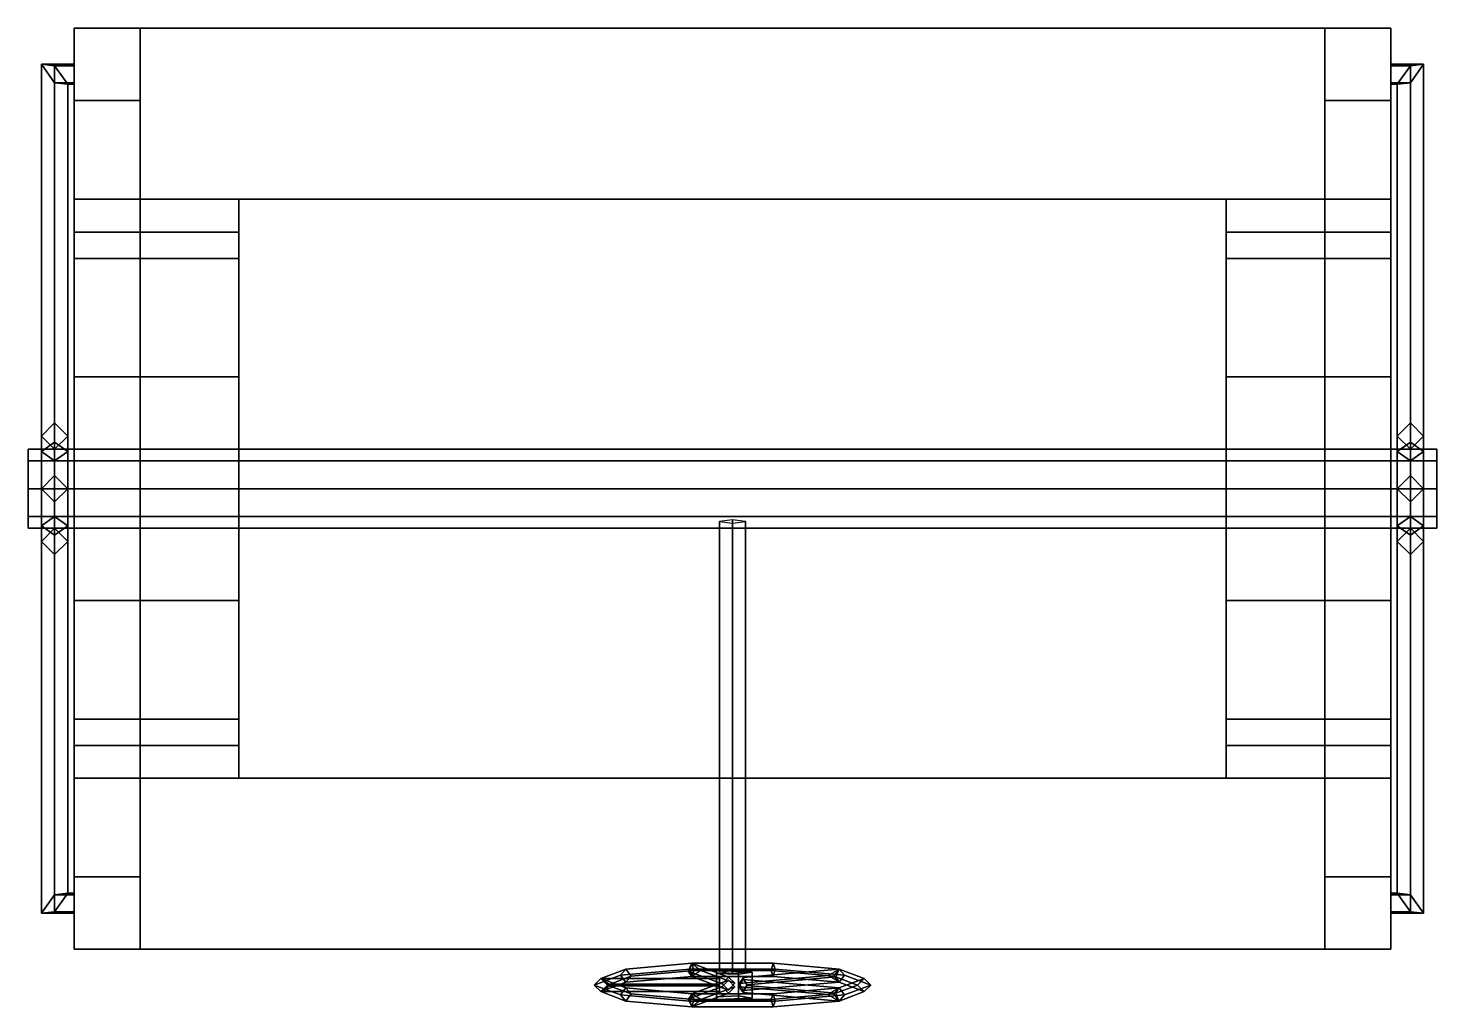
# Model space of a CAD drawing. Extents: x -1.07 to 1.07, y -0.79 to 0.7.
import ezdxf

# ---------------------------------------------------------------- set-up
doc = ezdxf.new("R2010")
doc.units = 0
doc.layers.add('TRAILER', color=3, linetype='CONTINUOUS')

msp = doc.modelspace()

# ---------------------------------------------------------------- linework, layer by layer
at = {"layer": 'TRAILER'}
for points in [[(-1, 0.7, 0.63), (-1, -0.7, 0.63), (-1, -0.7, 0.69), (-1, 0.7, 0.69)], [(1, 0.7, 0.69), (1, 0.7, 0.63), (-1, 0.7, 0.63), (-1, 0.7, 0.69)], [(1, 0.7, 0.63), (1, -0.7, 0.63), (-1, -0.7, 0.63), (-1, 0.7, 0.63)], [(-1, 0.7, 0.69), (-1, 0.44, 0.69), (1, 0.44, 0.69), (1, 0.7, 0.69)], [(-1, 0.7, 0.63), (-1, 0.7, 0.59), (-1, 0.59, 0.5), (-1, 0.59, 0.63)], [(-1, 0.59, 0.5), (-1, 0.7, 0.59), (-0.9, 0.7, 0.59), (-0.9, 0.59, 0.5)], [(-0.9, 0.7, 0.63), (-0.9, 0.7, 0.59), (-1, 0.7, 0.59), (-1, 0.7, 0.63)], [(-0.9, 0.59, 0.5), (-0.9, 0.7, 0.59), (-0.9, 0.7, 0.63), (-0.9, 0.59, 0.63)], [(0.9, 0.59, 0.5), (0.9, 0.7, 0.59), (1, 0.7, 0.59), (1, 0.59, 0.5)], [(0.9, 0.7, 0.63), (0.9, 0.7, 0.59), (0.9, 0.59, 0.5), (0.9, 0.59, 0.63)], [(1, 0.7, 0.63), (1, 0.7, 0.59), (0.9, 0.7, 0.59), (0.9, 0.7, 0.63)], [(1, -0.7, 0.69), (1, -0.7, 0.63), (1, 0.7, 0.63), (1, 0.7, 0.69)], [(1, 0.59, 0.5), (1, 0.7, 0.59), (1, 0.7, 0.63), (1, 0.59, 0.63)], [(-1.03, 0, 1.1625), (-1.05, 0, 1.1886), (-1.05, 0.6453, 0.6471), (-1.03, 0.6171, 0.6447)], [(-1.05, 0, 1.1886), (-1.03, 0.02, 1.198), (-1.03, 0.6429, 0.6753), (-1.05, 0.6453, 0.6471)], [(-1.03, 0.6171, 0.6447), (-1.05, 0.6453, 0.6471), (-1, 0.6453, 0.6471), (-1, 0.6171, 0.6447)], [(-1.05, 0.6453, 0.6471), (-1.03, 0.6429, 0.6753), (-1, 0.6429, 0.6753), (-1, 0.6453, 0.6471)], [(-1.03, 0.02, 1.198), (-1.01, 0, 1.1886), (-1.01, 0.6147, 0.6729), (-1.03, 0.6429, 0.6753)], [(-1.03, 0.6429, 0.6753), (-1.01, 0.6147, 0.6729), (-1, 0.6147, 0.6729), (-1, 0.6429, 0.6753)], [(1.05, 0.6453, 0.6471), (1.03, 0.6171, 0.6447), (1, 0.6171, 0.6447), (1, 0.6453, 0.6471)], [(1.03, 0.6429, 0.6753), (1.05, 0.6453, 0.6471), (1, 0.6453, 0.6471), (1, 0.6429, 0.6753)], [(1.01, 0.6147, 0.6729), (1.03, 0.6429, 0.6753), (1, 0.6429, 0.6753), (1, 0.6147, 0.6729)], [(1.01, 0, 1.1886), (1.03, 0.02, 1.198), (1.03, 0.6429, 0.6753), (1.01, 0.6147, 0.6729)], [(1.05, 0, 1.1886), (1.03, 0, 1.1625), (1.03, 0.6171, 0.6447), (1.05, 0.6453, 0.6471)], [(1.03, 0.02, 1.198), (1.05, 0, 1.1886), (1.05, 0.6453, 0.6471), (1.03, 0.6429, 0.6753)], [(-1.01, 0, 1.1886), (-1.03, 0, 1.1625), (-1.03, 0.6171, 0.6447), (-1.01, 0.6147, 0.6729)], [(-1.01, 0.6147, 0.6729), (-1.03, 0.6171, 0.6447), (-1, 0.6171, 0.6447), (-1, 0.6147, 0.6729)], [(1.03, 0.6171, 0.6447), (1.01, 0.6147, 0.6729), (1, 0.6147, 0.6729), (1, 0.6171, 0.6447)], [(1.03, 0, 1.1625), (1.01, 0, 1.1886), (1.01, 0.6147, 0.6729), (1.03, 0.6171, 0.6447)], [(-1, 0.59, 0.58), (-1, 0.59, 0.5), (-1, 0, 0.44), (-1, 0, 0.56)], [(-1, 0, 0.44), (-1, 0.59, 0.5), (-0.9, 0.59, 0.5), (-0.9, 0, 0.44)], [(-0.9, 0, 0.56), (-0.9, 0.59, 0.58), (-1, 0.59, 0.58), (-1, 0, 0.56)], [(-1, 0.59, 0.63), (-1, 0.59, 0.58), (-0.9, 0.59, 0.58), (-0.9, 0.59, 0.63)], [(-0.9, 0, 0.44), (-0.9, 0.59, 0.5), (-0.9, 0.59, 0.58), (-0.9, 0, 0.56)], [(0.9, 0.59, 0.58), (0.9, 0.59, 0.5), (0.9, 0, 0.44), (0.9, 0, 0.56)], [(0.9, 0, 0.44), (0.9, 0.59, 0.5), (1, 0.59, 0.5), (1, 0, 0.44)], [(0.9, 0.59, 0.63), (0.9, 0.59, 0.58), (1, 0.59, 0.58), (1, 0.59, 0.63)], [(1, 0, 0.56), (1, 0.59, 0.58), (0.9, 0.59, 0.58), (0.9, 0, 0.56)], [(1, 0, 0.44), (1, 0.59, 0.5), (1, 0.59, 0.58), (1, 0, 0.56)], [(-0.75, 0.39, 0.79), (-0.75, 0.44, 0.69), (-1, 0.44, 0.69), (-1, 0.39, 0.79)], [(-1, 0.39, 0.79), (-1, 0.44, 0.69), (-1, 0.17, 0.69), (-1, 0.35, 0.79)], [(-0.75, 0.17, 0.69), (-0.75, 0.44, 0.69), (-0.75, 0.39, 0.79), (-0.75, 0.35, 0.79)], [(-0.75, 0.44, 0.69), (-0.75, -0.44, 0.69), (0.75, -0.44, 0.69), (0.75, 0.44, 0.69)], [(1, 0.39, 0.79), (1, 0.44, 0.69), (0.75, 0.44, 0.69), (0.75, 0.39, 0.79)], [(0.75, 0.39, 0.79), (0.75, 0.44, 0.69), (0.75, 0.17, 0.69), (0.75, 0.35, 0.79)], [(1, 0.17, 0.69), (1, 0.44, 0.69), (1, 0.39, 0.79), (1, 0.35, 0.79)], [(-0.75, 0.35, 0.79), (-0.75, 0.39, 0.79), (-1, 0.39, 0.79), (-1, 0.35, 0.79)], [(1, 0.35, 0.79), (1, 0.39, 0.79), (0.75, 0.39, 0.79), (0.75, 0.35, 0.79)], [(-1, 0.35, 0.79), (-1, 0.17, 0.69), (-0.75, 0.17, 0.69), (-0.75, 0.35, 0.79)], [(0.75, 0.35, 0.79), (0.75, 0.17, 0.69), (1, 0.17, 0.69), (1, 0.35, 0.79)], [(-0.75, -0.17, 0.69), (-0.75, 0.17, 0.69), (-1, 0.17, 0.69), (-1, -0.17, 0.69)], [(1, -0.17, 0.69), (1, 0.17, 0.69), (0.75, 0.17, 0.69), (0.75, -0.17, 0.69)], [(-1.05, 0.0566, 1.3766), (-1.03, 0.0707, 1.3907), (-1.03, 0.1, 1.32), (-1.05, 0.08, 1.32)], [(-1.05, 0.08, 1.32), (-1.03, 0.1, 1.32), (-1.03, 0.0707, 1.2493), (-1.05, 0.0566, 1.2634)], [(-1.03, 0.0707, 1.3907), (-1.01, 0.0566, 1.3766), (-1.01, 0.08, 1.32), (-1.03, 0.1, 1.32)], [(-1.03, 0.1, 1.32), (-1.01, 0.08, 1.32), (-1.01, 0.0566, 1.2634), (-1.03, 0.0707, 1.2493)], [(1.03, 0.0707, 1.2493), (1.01, 0.0566, 1.2634), (1.01, 0.08, 1.32), (1.03, 0.1, 1.32)], [(1.03, 0.1, 1.32), (1.01, 0.08, 1.32), (1.01, 0.0566, 1.3766), (1.03, 0.0707, 1.3907)], [(1.05, 0.0566, 1.2634), (1.03, 0.0707, 1.2493), (1.03, 0.1, 1.32), (1.05, 0.08, 1.32)], [(1.05, 0.08, 1.32), (1.03, 0.1, 1.32), (1.03, 0.0707, 1.3907), (1.05, 0.0566, 1.3766)], [(-1.03, 0.0424, 1.3624), (-1.05, 0.0566, 1.3766), (-1.05, 0.08, 1.32), (-1.03, 0.06, 1.32)], [(-1.03, 0.06, 1.32), (-1.05, 0.08, 1.32), (-1.05, 0.0566, 1.2634), (-1.03, 0.0424, 1.2776)], [(-1.05, 0, 1.4), (-1.03, 0, 1.42), (-1.03, 0.0707, 1.3907), (-1.05, 0.0566, 1.3766)], [(-1.05, 0.0566, 1.2634), (-1.03, 0.0707, 1.2493), (-1.03, 0, 1.22), (-1.05, 0, 1.24)], [(-1.01, 0.0566, 1.3766), (-1.03, 0.0424, 1.3624), (-1.03, 0.06, 1.32), (-1.01, 0.08, 1.32)], [(-1.01, 0.08, 1.32), (-1.03, 0.06, 1.32), (-1.03, 0.0424, 1.2776), (-1.01, 0.0566, 1.2634)], [(-1.03, 0, 1.42), (-1.01, 0, 1.4), (-1.01, 0.0566, 1.3766), (-1.03, 0.0707, 1.3907)], [(-1.03, 0.0707, 1.2493), (-1.01, 0.0566, 1.2634), (-1.01, 0, 1.24), (-1.03, 0, 1.22)], [(1.01, 0.0566, 1.2634), (1.03, 0.0424, 1.2776), (1.03, 0.06, 1.32), (1.01, 0.08, 1.32)], [(1.01, 0.08, 1.32), (1.03, 0.06, 1.32), (1.03, 0.0424, 1.3624), (1.01, 0.0566, 1.3766)], [(1.03, 0, 1.22), (1.01, 0, 1.24), (1.01, 0.0566, 1.2634), (1.03, 0.0707, 1.2493)], [(1.03, 0.0707, 1.3907), (1.01, 0.0566, 1.3766), (1.01, 0, 1.4), (1.03, 0, 1.42)], [(1.03, 0.0424, 1.2776), (1.05, 0.0566, 1.2634), (1.05, 0.08, 1.32), (1.03, 0.06, 1.32)], [(1.03, 0.06, 1.32), (1.05, 0.08, 1.32), (1.05, 0.0566, 1.3766), (1.03, 0.0424, 1.3624)], [(1.05, 0, 1.24), (1.03, 0, 1.22), (1.03, 0.0707, 1.2493), (1.05, 0.0566, 1.2634)], [(1.05, 0.0566, 1.3766), (1.03, 0.0707, 1.3907), (1.03, 0, 1.42), (1.05, 0, 1.4)], [(1.07, 0.0424, 0.5424), (1.07, 0.06, 0.5), (-1.07, 0.06, 0.5), (-1.07, 0.0424, 0.5424)], [(1.07, 0.06, 0.5), (1.07, 0.0424, 0.4576), (-1.07, 0.0424, 0.4576), (-1.07, 0.06, 0.5)], [(-1.03, 0, 1.38), (-1.05, 0, 1.4), (-1.05, 0.0566, 1.3766), (-1.03, 0.0424, 1.3624)], [(-1.03, 0.0424, 1.2776), (-1.05, 0.0566, 1.2634), (-1.05, 0, 1.24), (-1.03, 0, 1.26)], [(-1.01, 0, 1.4), (-1.03, 0, 1.38), (-1.03, 0.0424, 1.3624), (-1.01, 0.0566, 1.3766)], [(-1.01, 0.0566, 1.2634), (-1.03, 0.0424, 1.2776), (-1.03, 0, 1.26), (-1.01, 0, 1.24)], [(1.01, 0, 1.24), (1.03, 0, 1.26), (1.03, 0.0424, 1.2776), (1.01, 0.0566, 1.2634)], [(1.01, 0.0566, 1.3766), (1.03, 0.0424, 1.3624), (1.03, 0, 1.38), (1.01, 0, 1.4)], [(1.03, 0, 1.26), (1.05, 0, 1.24), (1.05, 0.0566, 1.2634), (1.03, 0.0424, 1.2776)], [(1.03, 0.0424, 1.3624), (1.05, 0.0566, 1.3766), (1.05, 0, 1.4), (1.03, 0, 1.38)], [(1.07, 0, 0.56), (1.07, 0.0424, 0.5424), (-1.07, 0.0424, 0.5424), (-1.07, 0, 0.56)], [(1.07, 0.0424, 0.4576), (1.07, 0, 0.44), (-1.07, 0, 0.44), (-1.07, 0.0424, 0.4576)], [(1.07, -0.0424, 0.5424), (1.07, 0, 0.56), (-1.07, 0, 0.56), (-1.07, -0.0424, 0.5424)], [(1.07, 0, 0.44), (1.07, -0.0424, 0.4576), (-1.07, -0.0424, 0.4576), (-1.07, 0, 0.44)], [(-1.03, 0.02, 1.198), (-1.05, 0, 1.1886), (-1.05, 0, 1.24), (-1.03, 0.02, 1.2283)], [(-1.05, -0.0566, 1.3766), (-1.03, -0.0707, 1.3907), (-1.03, 0, 1.42), (-1.05, 0, 1.4)], [(-1.03, -0.0424, 1.3624), (-1.05, -0.0566, 1.3766), (-1.05, 0, 1.4), (-1.03, 0, 1.38)], [(-1.03, -0.02, 1.198), (-1.05, 0, 1.1886), (-1.05, -0.6453, 0.6471), (-1.03, -0.6429, 0.6753)], [(-1.05, 0, 1.1886), (-1.03, 0, 1.1625), (-1.03, -0.6171, 0.6447), (-1.05, -0.6453, 0.6471)], [(-1.05, 0, 1.1886), (-1.03, -0.02, 1.198), (-1.03, -0.02, 1.2283), (-1.05, 0, 1.24)], [(-1.05, 0, 1.24), (-1.03, 0, 1.22), (-1.03, -0.0707, 1.2493), (-1.05, -0.0566, 1.2634)], [(-1.03, 0, 1.26), (-1.05, 0, 1.24), (-1.05, -0.0566, 1.2634), (-1.03, -0.0424, 1.2776)], [(-1.01, 0, 1.1886), (-1.03, 0.02, 1.198), (-1.03, 0.02, 1.2283), (-1.01, 0, 1.24)], [(-1.03, -0.0707, 1.3907), (-1.01, -0.0566, 1.3766), (-1.01, 0, 1.4), (-1.03, 0, 1.42)], [(-1.01, -0.0566, 1.3766), (-1.03, -0.0424, 1.3624), (-1.03, 0, 1.38), (-1.01, 0, 1.4)], [(-1.01, 0, 1.1886), (-1.03, -0.02, 1.198), (-1.03, -0.6429, 0.6753), (-1.01, -0.6147, 0.6729)], [(-1.03, 0, 1.1625), (-1.01, 0, 1.1886), (-1.01, -0.6147, 0.6729), (-1.03, -0.6171, 0.6447)], [(-1.03, -0.02, 1.198), (-1.01, 0, 1.1886), (-1.01, 0, 1.24), (-1.03, -0.02, 1.2283)], [(-1.03, 0, 1.22), (-1.01, 0, 1.24), (-1.01, -0.0566, 1.2634), (-1.03, -0.0707, 1.2493)], [(-1.01, 0, 1.24), (-1.03, 0, 1.26), (-1.03, -0.0424, 1.2776), (-1.01, -0.0566, 1.2634)], [(-1, 0, 0.44), (-1, -0.59, 0.5), (-1, -0.59, 0.58), (-1, 0, 0.56)], [(-0.9, 0, 0.44), (-0.9, -0.59, 0.5), (-1, -0.59, 0.5), (-1, 0, 0.44)], [(-1, 0, 0.56), (-1, -0.59, 0.58), (-0.9, -0.59, 0.58), (-0.9, 0, 0.56)], [(-0.9, -0.59, 0.58), (-0.9, -0.59, 0.5), (-0.9, 0, 0.44), (-0.9, 0, 0.56)], [(0.9, 0, 0.44), (0.9, -0.59, 0.5), (0.9, -0.59, 0.58), (0.9, 0, 0.56)], [(1, 0, 0.44), (1, -0.59, 0.5), (0.9, -0.59, 0.5), (0.9, 0, 0.44)], [(0.9, 0, 0.56), (0.9, -0.59, 0.58), (1, -0.59, 0.58), (1, 0, 0.56)], [(1, -0.59, 0.58), (1, -0.59, 0.5), (1, 0, 0.44), (1, 0, 0.56)], [(1.03, 0.02, 1.198), (1.01, 0, 1.1886), (1.01, 0, 1.24), (1.03, 0.02, 1.2283)], [(1.01, -0.0566, 1.2634), (1.03, -0.0424, 1.2776), (1.03, 0, 1.26), (1.01, 0, 1.24)], [(1.03, -0.0707, 1.2493), (1.01, -0.0566, 1.2634), (1.01, 0, 1.24), (1.03, 0, 1.22)], [(1.01, 0, 1.4), (1.03, 0, 1.38), (1.03, -0.0424, 1.3624), (1.01, -0.0566, 1.3766)], [(1.03, 0, 1.42), (1.01, 0, 1.4), (1.01, -0.0566, 1.3766), (1.03, -0.0707, 1.3907)], [(1.01, 0, 1.1886), (1.03, -0.02, 1.198), (1.03, -0.02, 1.2283), (1.01, 0, 1.24)], [(1.05, 0, 1.1886), (1.03, 0.02, 1.198), (1.03, 0.02, 1.2283), (1.05, 0, 1.24)], [(1.03, -0.0424, 1.2776), (1.05, -0.0566, 1.2634), (1.05, 0, 1.24), (1.03, 0, 1.26)], [(1.05, -0.0566, 1.2634), (1.03, -0.0707, 1.2493), (1.03, 0, 1.22), (1.05, 0, 1.24)], [(1.03, 0, 1.38), (1.05, 0, 1.4), (1.05, -0.0566, 1.3766), (1.03, -0.0424, 1.3624)], [(1.05, 0, 1.4), (1.03, 0, 1.42), (1.03, -0.0707, 1.3907), (1.05, -0.0566, 1.3766)], [(1.03, -0.02, 1.198), (1.05, 0, 1.1886), (1.05, 0, 1.24), (1.03, -0.02, 1.2283)], [(1.03, -0.02, 1.198), (1.01, 0, 1.1886), (1.01, -0.6147, 0.6729), (1.03, -0.6429, 0.6753)], [(1.01, 0, 1.1886), (1.03, 0, 1.1625), (1.03, -0.6171, 0.6447), (1.01, -0.6147, 0.6729)], [(1.05, 0, 1.1886), (1.03, -0.02, 1.198), (1.03, -0.6429, 0.6753), (1.05, -0.6453, 0.6471)], [(1.03, 0, 1.1625), (1.05, 0, 1.1886), (1.05, -0.6453, 0.6471), (1.03, -0.6171, 0.6447)], [(1.07, -0.06, 0.5), (1.07, -0.0424, 0.5424), (-1.07, -0.0424, 0.5424), (-1.07, -0.06, 0.5)], [(1.07, -0.0424, 0.4576), (1.07, -0.06, 0.5), (-1.07, -0.06, 0.5), (-1.07, -0.0424, 0.4576)], [(-1.03, -0.06, 1.32), (-1.05, -0.08, 1.32), (-1.05, -0.0566, 1.3766), (-1.03, -0.0424, 1.3624)], [(-1.03, -0.0424, 1.2776), (-1.05, -0.0566, 1.2634), (-1.05, -0.08, 1.32), (-1.03, -0.06, 1.32)], [(-1.01, -0.08, 1.32), (-1.03, -0.06, 1.32), (-1.03, -0.0424, 1.3624), (-1.01, -0.0566, 1.3766)], [(-1.01, -0.0566, 1.2634), (-1.03, -0.0424, 1.2776), (-1.03, -0.06, 1.32), (-1.01, -0.08, 1.32)], [(1.01, -0.08, 1.32), (1.03, -0.06, 1.32), (1.03, -0.0424, 1.2776), (1.01, -0.0566, 1.2634)], [(1.01, -0.0566, 1.3766), (1.03, -0.0424, 1.3624), (1.03, -0.06, 1.32), (1.01, -0.08, 1.32)], [(1.03, -0.06, 1.32), (1.05, -0.08, 1.32), (1.05, -0.0566, 1.2634), (1.03, -0.0424, 1.2776)], [(1.03, -0.0424, 1.3624), (1.05, -0.0566, 1.3766), (1.05, -0.08, 1.32), (1.03, -0.06, 1.32)], [(-1.05, -0.08, 1.32), (-1.03, -0.1, 1.32), (-1.03, -0.0707, 1.3907), (-1.05, -0.0566, 1.3766)], [(-1.05, -0.0566, 1.2634), (-1.03, -0.0707, 1.2493), (-1.03, -0.1, 1.32), (-1.05, -0.08, 1.32)], [(-1.03, -0.1, 1.32), (-1.01, -0.08, 1.32), (-1.01, -0.0566, 1.3766), (-1.03, -0.0707, 1.3907)], [(-1.03, -0.0707, 1.2493), (-1.01, -0.0566, 1.2634), (-1.01, -0.08, 1.32), (-1.03, -0.1, 1.32)], [(0, -0.0472, 0.5259), (-0.02, -0.0496, 0.5061), (-0.02, -0.7345, 0.5902), (0, -0.732, 0.61)], [(-0.02, -0.0496, 0.5061), (0, -0.0521, 0.4862), (0, -0.7369, 0.5703), (-0.02, -0.7345, 0.5902)], [(0.02, -0.0496, 0.5061), (0, -0.0472, 0.5259), (0, -0.732, 0.61), (0.02, -0.7345, 0.5902)], [(0, -0.0521, 0.4862), (0.02, -0.0496, 0.5061), (0.02, -0.7345, 0.5902), (0, -0.7369, 0.5703)], [(1.03, -0.1, 1.32), (1.01, -0.08, 1.32), (1.01, -0.0566, 1.2634), (1.03, -0.0707, 1.2493)], [(1.03, -0.0707, 1.3907), (1.01, -0.0566, 1.3766), (1.01, -0.08, 1.32), (1.03, -0.1, 1.32)], [(1.05, -0.08, 1.32), (1.03, -0.1, 1.32), (1.03, -0.0707, 1.2493), (1.05, -0.0566, 1.2634)], [(1.05, -0.0566, 1.3766), (1.03, -0.0707, 1.3907), (1.03, -0.1, 1.32), (1.05, -0.08, 1.32)], [(-0.75, -0.35, 0.79), (-0.75, -0.17, 0.69), (-1, -0.17, 0.69), (-1, -0.35, 0.79)], [(-1, -0.17, 0.69), (-1, -0.44, 0.69), (-1, -0.39, 0.79), (-1, -0.35, 0.79)], [(-0.75, -0.39, 0.79), (-0.75, -0.44, 0.69), (-0.75, -0.17, 0.69), (-0.75, -0.35, 0.79)], [(1, -0.35, 0.79), (1, -0.17, 0.69), (0.75, -0.17, 0.69), (0.75, -0.35, 0.79)], [(0.75, -0.17, 0.69), (0.75, -0.44, 0.69), (0.75, -0.39, 0.79), (0.75, -0.35, 0.79)], [(1, -0.39, 0.79), (1, -0.44, 0.69), (1, -0.17, 0.69), (1, -0.35, 0.79)], [(-1, -0.35, 0.79), (-1, -0.39, 0.79), (-0.75, -0.39, 0.79), (-0.75, -0.35, 0.79)], [(0.75, -0.35, 0.79), (0.75, -0.39, 0.79), (1, -0.39, 0.79), (1, -0.35, 0.79)], [(-1, -0.39, 0.79), (-1, -0.44, 0.69), (-0.75, -0.44, 0.69), (-0.75, -0.39, 0.79)], [(0.75, -0.39, 0.79), (0.75, -0.44, 0.69), (1, -0.44, 0.69), (1, -0.39, 0.79)], [(-1, -0.44, 0.69), (-1, -0.7, 0.69), (1, -0.7, 0.69), (1, -0.44, 0.69)], [(-0.9, -0.59, 0.5), (-0.9, -0.7, 0.59), (-1, -0.7, 0.59), (-1, -0.59, 0.5)], [(-1, -0.59, 0.5), (-1, -0.7, 0.59), (-1, -0.7, 0.63), (-1, -0.59, 0.63)], [(-0.9, -0.59, 0.63), (-0.9, -0.59, 0.58), (-1, -0.59, 0.58), (-1, -0.59, 0.63)], [(-0.9, -0.7, 0.63), (-0.9, -0.7, 0.59), (-0.9, -0.59, 0.5), (-0.9, -0.59, 0.63)], [(0.9, -0.59, 0.5), (0.9, -0.7, 0.59), (0.9, -0.7, 0.63), (0.9, -0.59, 0.63)], [(1, -0.59, 0.63), (1, -0.59, 0.58), (0.9, -0.59, 0.58), (0.9, -0.59, 0.63)], [(1, -0.59, 0.5), (1, -0.7, 0.59), (0.9, -0.7, 0.59), (0.9, -0.59, 0.5)], [(1, -0.7, 0.63), (1, -0.7, 0.59), (1, -0.59, 0.5), (1, -0.59, 0.63)], [(-1.05, -0.6453, 0.6471), (-1.03, -0.6171, 0.6447), (-1, -0.6171, 0.6447), (-1, -0.6453, 0.6471)], [(-1.01, -0.6147, 0.6729), (-1.03, -0.6429, 0.6753), (-1, -0.6429, 0.6753), (-1, -0.6147, 0.6729)], [(-1.03, -0.6171, 0.6447), (-1.01, -0.6147, 0.6729), (-1, -0.6147, 0.6729), (-1, -0.6171, 0.6447)], [(1.03, -0.6429, 0.6753), (1.01, -0.6147, 0.6729), (1, -0.6147, 0.6729), (1, -0.6429, 0.6753)], [(1.01, -0.6147, 0.6729), (1.03, -0.6171, 0.6447), (1, -0.6171, 0.6447), (1, -0.6147, 0.6729)], [(1.03, -0.6171, 0.6447), (1.05, -0.6453, 0.6471), (1, -0.6453, 0.6471), (1, -0.6171, 0.6447)], [(-1.03, -0.6429, 0.6753), (-1.05, -0.6453, 0.6471), (-1, -0.6453, 0.6471), (-1, -0.6429, 0.6753)], [(1.05, -0.6453, 0.6471), (1.03, -0.6429, 0.6753), (1, -0.6429, 0.6753), (1, -0.6453, 0.6471)], [(-1, -0.7, 0.69), (-1, -0.7, 0.63), (1, -0.7, 0.63), (1, -0.7, 0.69)], [(-1, -0.7, 0.63), (-1, -0.7, 0.59), (-0.9, -0.7, 0.59), (-0.9, -0.7, 0.63)], [(0.9, -0.7, 0.63), (0.9, -0.7, 0.59), (1, -0.7, 0.59), (1, -0.7, 0.63)], [(-0.1618, -0.7301, 0.7081), (-0.1699, -0.7393, 0.7151), (-0.0649, -0.73, 0.7909), (-0.0618, -0.7212, 0.7802)], [(-0.1537, -0.7407, 0.7035), (-0.1618, -0.7301, 0.7081), (-0.0618, -0.7212, 0.7802), (-0.0587, -0.7323, 0.772)], [(-0.0062, -0.7421, 0.6103), (-0.0157, -0.7524, 0.6084), (-0.0672, -0.7331, 0.7658), (-0.0618, -0.7212, 0.7802)], [(-0.0618, -0.7212, 0.7802), (-0.0649, -0.73, 0.7909), (0.0649, -0.73, 0.7909), (0.0618, -0.7212, 0.7802)], [(0.0033, -0.7516, 0.6146), (-0.0062, -0.7421, 0.6103), (-0.0618, -0.7212, 0.7802), (-0.0482, -0.7323, 0.772)], [(-0.0587, -0.7323, 0.772), (-0.0618, -0.7212, 0.7802), (0.0618, -0.7212, 0.7802), (0.0587, -0.7323, 0.772)], [(0.0587, -0.7323, 0.772), (0.0618, -0.7212, 0.7802), (0.1618, -0.7301, 0.7081), (0.1537, -0.7407, 0.7035)], [(0.0618, -0.7212, 0.7802), (0.0649, -0.73, 0.7909), (0.1699, -0.7393, 0.7151), (0.1618, -0.7301, 0.7081)], [(-0.2, -0.7444, 0.5914), (-0.21, -0.7543, 0.5926), (-0.1699, -0.7393, 0.7151), (-0.1618, -0.7301, 0.7081)], [(-0.21, -0.7543, 0.5926), (-0.2, -0.7643, 0.5938), (-0.1618, -0.7499, 0.7105), (-0.1699, -0.7393, 0.7151)], [(-0.1618, -0.7587, 0.4747), (-0.1699, -0.7694, 0.4701), (-0.21, -0.7543, 0.5926), (-0.2, -0.7444, 0.5914)], [(-0.19, -0.7543, 0.5926), (-0.2, -0.7444, 0.5914), (-0.1618, -0.7301, 0.7081), (-0.1537, -0.7407, 0.7035)], [(-0.2, -0.7643, 0.5938), (-0.19, -0.7543, 0.5926), (-0.1537, -0.7407, 0.7035), (-0.1618, -0.7499, 0.7105)], [(-0.02, -0.7531, 0.6025), (-0.02, -0.7444, 0.5914), (-0.2, -0.7444, 0.5914), (-0.1868, -0.7531, 0.6025)], [(-0.02, -0.7444, 0.5914), (-0.02, -0.7556, 0.5827), (-0.1868, -0.7556, 0.5827), (-0.2, -0.7444, 0.5914)], [(-0.1537, -0.7679, 0.4818), (-0.1618, -0.7587, 0.4747), (-0.2, -0.7444, 0.5914), (-0.19, -0.7543, 0.5926)], [(-0.1699, -0.7393, 0.7151), (-0.1618, -0.7499, 0.7105), (-0.0618, -0.7411, 0.7826), (-0.0649, -0.73, 0.7909)], [(-0.1618, -0.7499, 0.7105), (-0.1537, -0.7407, 0.7035), (-0.0587, -0.7323, 0.772), (-0.0618, -0.7411, 0.7826)], [(-0.0157, -0.7524, 0.6084), (-0.0062, -0.7619, 0.6127), (-0.0618, -0.7411, 0.7826), (-0.0672, -0.7331, 0.7658)], [(-0.0157, -0.7563, 0.5768), (-0.0062, -0.7467, 0.5725), (-0.0618, -0.7676, 0.4026), (-0.0672, -0.7756, 0.4194)], [(-0.0649, -0.73, 0.7909), (-0.0618, -0.7411, 0.7826), (0.0618, -0.7411, 0.7826), (0.0649, -0.73, 0.7909)], [(-0.0062, -0.7619, 0.6127), (0.0033, -0.7516, 0.6146), (-0.0482, -0.7323, 0.772), (-0.0618, -0.7411, 0.7826)], [(-0.0618, -0.7411, 0.7826), (-0.0587, -0.7323, 0.772), (0.0587, -0.7323, 0.772), (0.0618, -0.7411, 0.7826)], [(-0.0062, -0.7467, 0.5725), (0.0033, -0.757, 0.5707), (-0.0482, -0.7764, 0.4133), (-0.0618, -0.7676, 0.4026)], [(0.0093, -0.731, 0.6185), (-0.0243, -0.7323, 0.6077), (-0.0243, -0.772, 0.6126), (0.0093, -0.7707, 0.6234)], [(0.03, -0.7345, 0.5902), (-0.0243, -0.7323, 0.6077), (0.0093, -0.731, 0.6185)], [(-0.0243, -0.7323, 0.6077), (-0.0243, -0.7366, 0.5727), (-0.0243, -0.7763, 0.5776), (-0.0243, -0.772, 0.6126)], [(0.0093, -0.738, 0.5619), (-0.0243, -0.7366, 0.5727), (-0.0243, -0.7323, 0.6077), (0.03, -0.7345, 0.5902)], [(-0.0243, -0.7366, 0.5727), (0.0093, -0.738, 0.5619), (0.0093, -0.7777, 0.5667), (-0.0243, -0.7763, 0.5776)], [(0.03, -0.7345, 0.5902), (0.0093, -0.731, 0.6185), (0.0093, -0.7707, 0.6234), (0.03, -0.7742, 0.5951)], [(0.0093, -0.738, 0.5619), (0.03, -0.7345, 0.5902), (0.03, -0.7742, 0.5951), (0.0093, -0.7777, 0.5667)], [(0.0162, -0.743, 0.6031), (0.0103, -0.7519, 0.6123), (0.1452, -0.74, 0.7096), (0.1618, -0.7301, 0.7081)], [(0.0103, -0.7519, 0.6123), (0.0162, -0.7628, 0.6055), (0.1618, -0.7499, 0.7105), (0.1452, -0.74, 0.7096)], [(0.0103, -0.7568, 0.5729), (0.0162, -0.7458, 0.5797), (0.1618, -0.7587, 0.4747), (0.1452, -0.7687, 0.4756)], [(0.0221, -0.7539, 0.5963), (0.0162, -0.743, 0.6031), (0.1618, -0.7301, 0.7081), (0.157, -0.7419, 0.6935)], [(0.0162, -0.7628, 0.6055), (0.0221, -0.7539, 0.5963), (0.157, -0.7419, 0.6935), (0.1618, -0.7499, 0.7105)], [(0.0162, -0.7458, 0.5797), (0.0221, -0.7548, 0.589), (0.157, -0.7667, 0.4917), (0.1618, -0.7587, 0.4747)], [(0.0618, -0.7411, 0.7826), (0.0587, -0.7323, 0.772), (0.1537, -0.7407, 0.7035), (0.1618, -0.7499, 0.7105)], [(0.0649, -0.73, 0.7909), (0.0618, -0.7411, 0.7826), (0.1618, -0.7499, 0.7105), (0.1699, -0.7393, 0.7151)], [(0.1537, -0.7407, 0.7035), (0.1618, -0.7301, 0.7081), (0.2, -0.7444, 0.5914), (0.19, -0.7543, 0.5926)], [(0.1618, -0.7499, 0.7105), (0.1537, -0.7407, 0.7035), (0.19, -0.7543, 0.5926), (0.2, -0.7643, 0.5938)], [(0.19, -0.7543, 0.5926), (0.2, -0.7444, 0.5914), (0.1618, -0.7587, 0.4747), (0.1537, -0.7679, 0.4818)], [(0.1618, -0.7301, 0.7081), (0.1699, -0.7393, 0.7151), (0.21, -0.7543, 0.5926), (0.2, -0.7444, 0.5914)], [(0.1699, -0.7393, 0.7151), (0.1618, -0.7499, 0.7105), (0.2, -0.7643, 0.5938), (0.21, -0.7543, 0.5926)], [(0.2, -0.7444, 0.5914), (0.21, -0.7543, 0.5926), (0.1699, -0.7694, 0.4701), (0.1618, -0.7587, 0.4747)], [(-0.1699, -0.7694, 0.4701), (-0.1618, -0.7786, 0.4772), (-0.2, -0.7643, 0.5938), (-0.21, -0.7543, 0.5926)], [(-0.02, -0.7643, 0.5938), (-0.02, -0.7531, 0.6025), (-0.1868, -0.7531, 0.6025), (-0.2, -0.7643, 0.5938)], [(-0.1618, -0.7786, 0.4772), (-0.1537, -0.7679, 0.4818), (-0.19, -0.7543, 0.5926), (-0.2, -0.7643, 0.5938)], [(-0.02, -0.7556, 0.5827), (-0.02, -0.7643, 0.5938), (-0.2, -0.7643, 0.5938), (-0.1868, -0.7556, 0.5827)], [(-0.0618, -0.7676, 0.4026), (-0.0649, -0.7787, 0.3944), (-0.1699, -0.7694, 0.4701), (-0.1618, -0.7587, 0.4747)], [(-0.0649, -0.7787, 0.3944), (-0.0618, -0.7874, 0.405), (-0.1618, -0.7786, 0.4772), (-0.1699, -0.7694, 0.4701)], [(-0.0587, -0.7764, 0.4133), (-0.0618, -0.7676, 0.4026), (-0.1618, -0.7587, 0.4747), (-0.1537, -0.7679, 0.4818)], [(-0.0618, -0.7874, 0.405), (-0.0587, -0.7764, 0.4133), (-0.1537, -0.7679, 0.4818), (-0.1618, -0.7786, 0.4772)], [(-0.0062, -0.7666, 0.575), (-0.0157, -0.7563, 0.5768), (-0.0672, -0.7756, 0.4194), (-0.0618, -0.7874, 0.405)], [(0.0618, -0.7676, 0.4026), (0.0649, -0.7787, 0.3944), (-0.0649, -0.7787, 0.3944), (-0.0618, -0.7676, 0.4026)], [(0.0033, -0.757, 0.5707), (-0.0062, -0.7666, 0.575), (-0.0618, -0.7874, 0.405), (-0.0482, -0.7764, 0.4133)], [(0.0587, -0.7764, 0.4133), (0.0618, -0.7676, 0.4026), (-0.0618, -0.7676, 0.4026), (-0.0587, -0.7764, 0.4133)], [(0.0162, -0.7657, 0.5822), (0.0103, -0.7568, 0.5729), (0.1452, -0.7687, 0.4756), (0.1618, -0.7786, 0.4772)], [(0.0221, -0.7548, 0.589), (0.0162, -0.7657, 0.5822), (0.1618, -0.7786, 0.4772), (0.157, -0.7667, 0.4917)], [(0.1537, -0.7679, 0.4818), (0.1618, -0.7587, 0.4747), (0.0618, -0.7676, 0.4026), (0.0587, -0.7764, 0.4133)], [(0.1618, -0.7786, 0.4772), (0.1537, -0.7679, 0.4818), (0.0587, -0.7764, 0.4133), (0.0618, -0.7874, 0.405)], [(0.1618, -0.7587, 0.4747), (0.1699, -0.7694, 0.4701), (0.0649, -0.7787, 0.3944), (0.0618, -0.7676, 0.4026)], [(0.1699, -0.7694, 0.4701), (0.1618, -0.7786, 0.4772), (0.0618, -0.7874, 0.405), (0.0649, -0.7787, 0.3944)], [(0.2, -0.7643, 0.5938), (0.19, -0.7543, 0.5926), (0.1537, -0.7679, 0.4818), (0.1618, -0.7786, 0.4772)], [(0.21, -0.7543, 0.5926), (0.2, -0.7643, 0.5938), (0.1618, -0.7786, 0.4772), (0.1699, -0.7694, 0.4701)], [(0.0649, -0.7787, 0.3944), (0.0618, -0.7874, 0.405), (-0.0618, -0.7874, 0.405), (-0.0649, -0.7787, 0.3944)], [(0.0618, -0.7874, 0.405), (0.0587, -0.7764, 0.4133), (-0.0587, -0.7764, 0.4133), (-0.0618, -0.7874, 0.405)], [(0.0093, -0.7707, 0.6234), (-0.0243, -0.772, 0.6126), (-0.0243, -0.7763, 0.5776), (0.03, -0.7742, 0.5951)], [(0.03, -0.7742, 0.5951), (-0.0243, -0.7763, 0.5776), (0.0093, -0.7777, 0.5667)]]:
    msp.add_3dface(points, dxfattribs=at)

doc.saveas('drawing.dxf')
